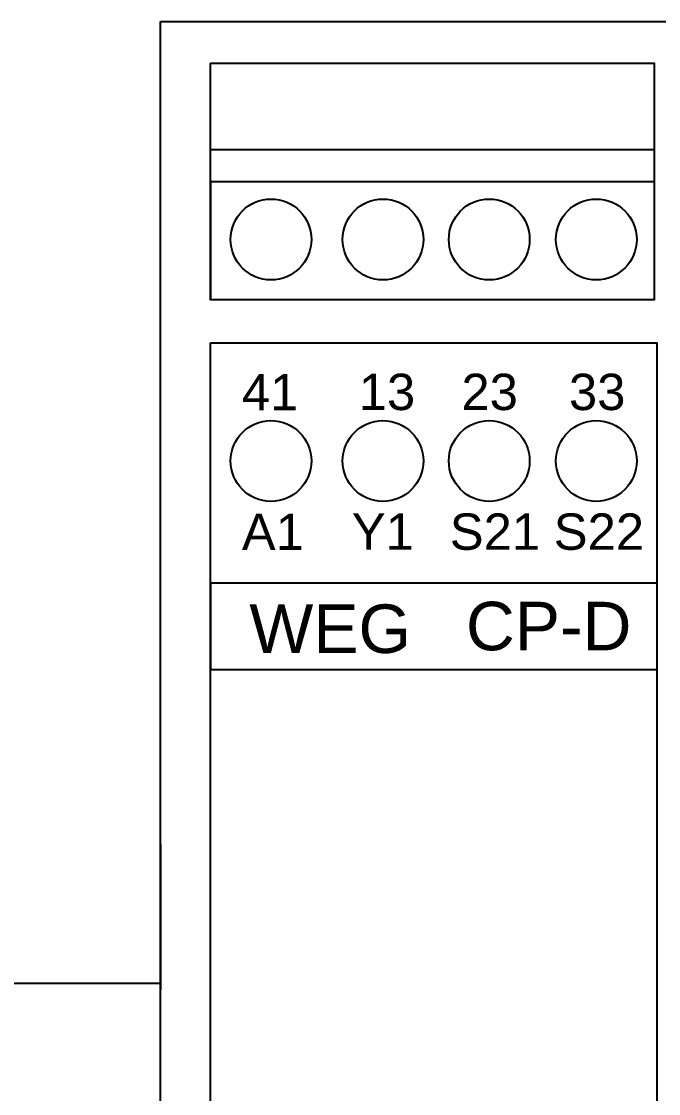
# Model space of a CAD drawing. Header units: millimetres. Extents: x -72 to 2978, y -1067 to 2817.
# Drawn here: x 1205.27 to 1231.56, y 1435.05 to 1479.28 of the extents above; entities that cross this region are included whole.
import ezdxf

# ---------------------------------------------------------------- set-up
doc = ezdxf.new("R2010")
doc.units = ezdxf.units.MM
doc.styles.get("Standard").update_dxf_attribs({"font": 'arial.ttf'})

msp = doc.modelspace()

# ---------------------------------------------------------------- linework, layer by layer
for p, q in [((1211.007, 1479.277), (1233.507, 1479.277)), ((1211.007, 1366.177), (1211.007, 1479.277)), ((1213.074, 1472.677), (1213.074, 1474)), ((1213.074, 1474), (1231.375, 1474)), ((1213.074, 1472.677), (1231.375, 1472.677)), ((1213.074, 1472.677), (1213.074, 1467.792)), ((1213.071, 1456.124), (1231.49, 1456.124)), ((1213.074, 1456.124), (1213.074, 1452.542)), ((1213.071, 1452.542), (1231.49, 1452.542)), ((1211.007, 1445.327), (1211.007, 1439.327))]:
    msp.add_line(p, q)
at = {"color": 6, "linetype": 'ByBlock'}
msp.add_line((1204.507, 1439.602), (1211.007, 1439.602), dxfattribs=at)
for points in [[(1213.074, 1477.562), (1231.375, 1477.562), (1231.375, 1467.792), (1213.074, 1467.792)], [(1213.074, 1466.016), (1231.481, 1466.016), (1231.481, 1378.622), (1213.074, 1378.622)]]:
    msp.add_lwpolyline(points, close=True)
for centre in [(1215.569, 1470.283), (1220.189, 1470.283), (1224.572, 1470.283), (1228.99, 1470.283), (1215.569, 1461.147), (1220.189, 1461.147), (1224.572, 1461.147), (1228.99, 1461.147)]:
    msp.add_circle(centre, 1.667)

# ---------------------------------------------------------------- texts
at = {"attachment_point": 1}
for s, heights, insert, char_height in [('41', [0], (1214.365, 1464.733), 1.5), ('13', [0], (1219.188, 1464.746), 1.5), ('23', [0], (1223.425, 1464.746), 1.5), ('33', [0], (1227.861, 1464.746), 1.5), ('Y1', [0], (1218.901, 1458.982), 1.5), ('S21', [0], (1222.944, 1458.982), 1.5), ('S22', [0], (1227.233, 1458.982), 1.5), ('A1', [0], (1214.365, 1458.969), 1.5), ('WEG', [2.585], (1214.677, 1455.226), 2), ('CP-D', [2.585], (1223.612, 1455.337), 2)]:
    msp.add_mtext_dynamic_manual_height_columns(s, width=2.25483, gutter_width=12.5, heights=heights, dxfattribs=dict(at, insert=insert, char_height=char_height))

doc.saveas('drawing.dxf')
